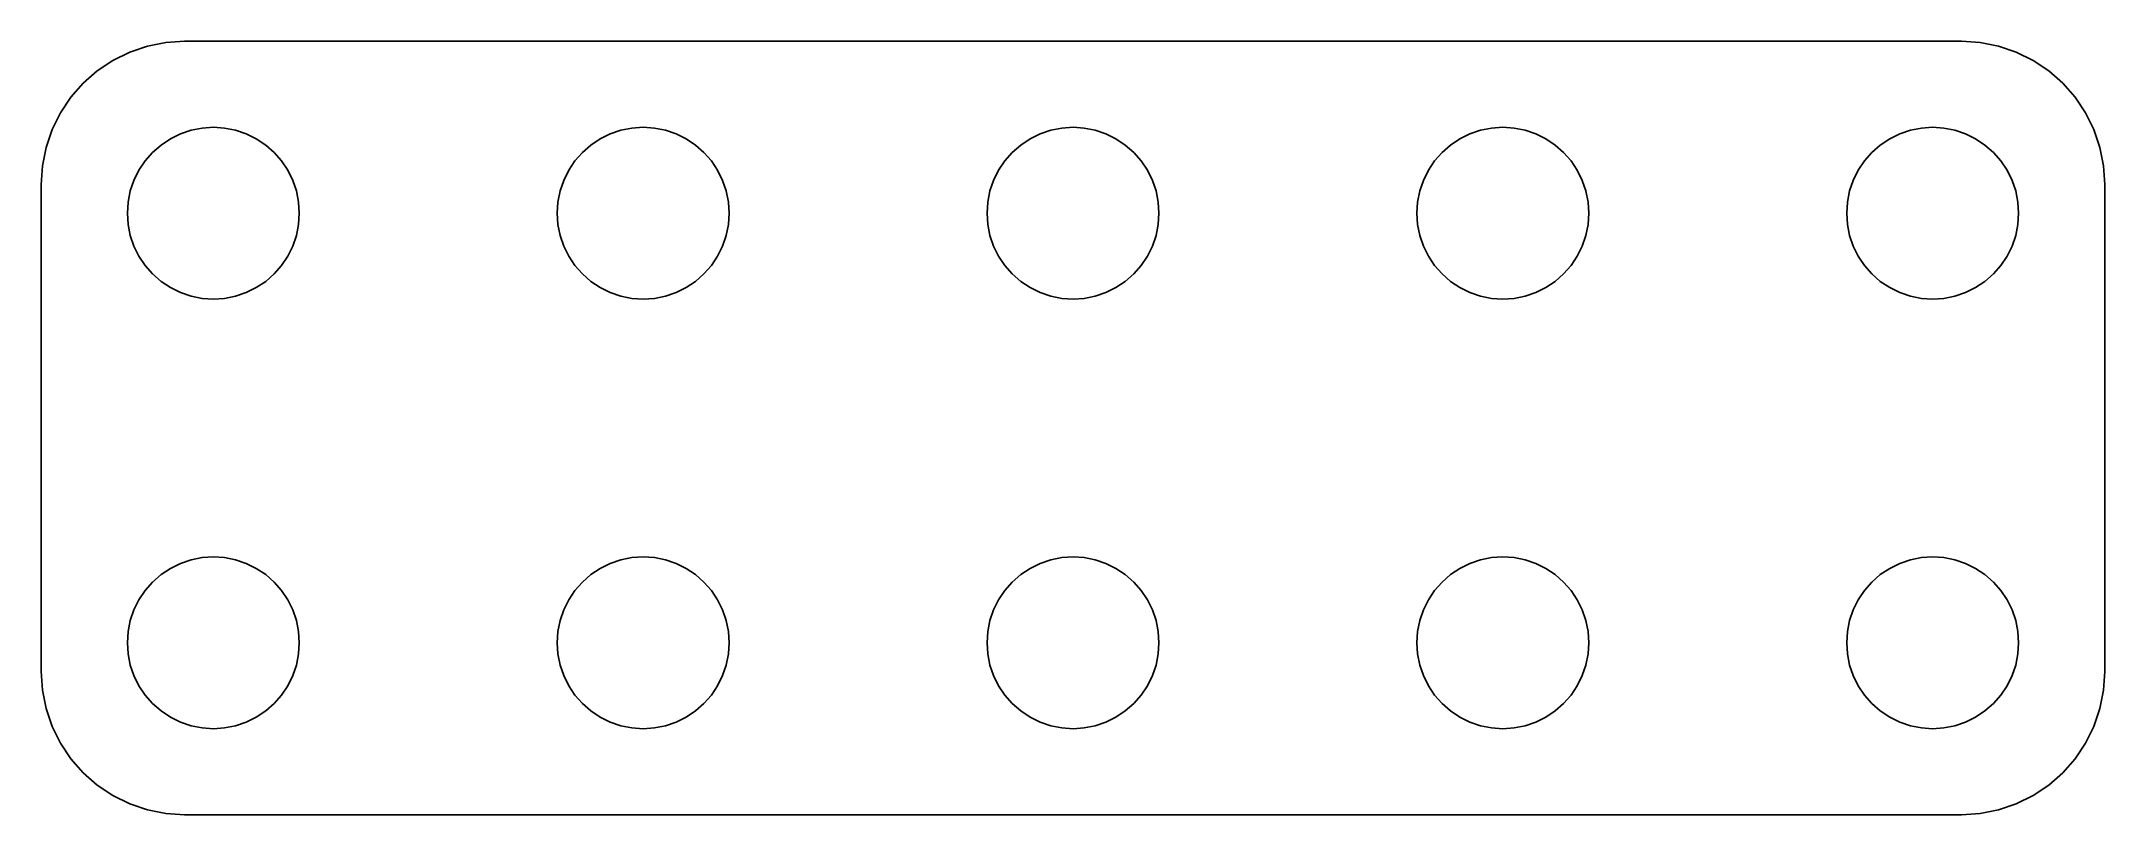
# Model space of a CAD drawing. Header units: metres. Extents: x -36 to 36, y -13.5 to 13.5.
import ezdxf

# ---------------------------------------------------------------- set-up
doc = ezdxf.new("R2010")
doc.units = ezdxf.units.M

msp = doc.modelspace()

# ---------------------------------------------------------------- linework, layer by layer
for p, q in [((-32.9184, 13.1244), (-33.505, 12.8351)), ((-32.2991, 13.3346), (-32.9184, 13.1244)), ((-31.6576, 13.4622), (-32.2991, 13.3346)), ((-31.005, 13.505), (-31.6576, 13.4622)), ((31.005, 13.505), (-31.005, 13.505)), ((31.6576, 13.4622), (31.005, 13.505)), ((32.2991, 13.3346), (31.6576, 13.4622)), ((32.9184, 13.1244), (32.2991, 13.3346)), ((33.505, 12.8351), (32.9184, 13.1244)), ((-34.0488, 12.4718), (-34.5405, 12.0405)), ((-33.505, 12.8351), (-34.0488, 12.4718)), ((34.0488, 12.4718), (33.505, 12.8351)), ((34.5405, 12.0405), (34.0488, 12.4718)), ((-34.9718, 11.5488), (-35.3351, 11.005)), ((-34.5405, 12.0405), (-34.9718, 11.5488)), ((34.9718, 11.5488), (34.5405, 12.0405)), ((35.3351, 11.005), (34.9718, 11.5488)), ((-35.3351, 11.005), (-35.6244, 10.4184)), ((35.6244, 10.4184), (35.3351, 11.005)), ((-35.6244, 10.4184), (-35.8346, 9.79909)), ((-31.8263, 9.88005), (-31.5, 10.0981)), ((-31.5, 10.0981), (-31.148, 10.2716)), ((-31.148, 10.2716), (-30.7764, 10.3978)), ((-30.7764, 10.3978), (-30.3916, 10.4743)), ((-30.3916, 10.4743), (-30, 10.5)), ((-30, 10.5), (-29.6084, 10.4743)), ((-29.6084, 10.4743), (-29.2235, 10.3978)), ((-29.2235, 10.3978), (-28.8519, 10.2716)), ((-28.8519, 10.2716), (-28.5, 10.0981)), ((-28.5, 10.0981), (-28.1737, 9.88005)), ((-16.8263, 9.88005), (-16.5, 10.0981)), ((-16.5, 10.0981), (-16.148, 10.2716)), ((-16.148, 10.2716), (-15.7764, 10.3978)), ((-15.7764, 10.3978), (-15.3916, 10.4743)), ((-15.3916, 10.4743), (-15, 10.5)), ((-15, 10.5), (-14.6084, 10.4743)), ((-14.6084, 10.4743), (-14.2235, 10.3978)), ((-14.2235, 10.3978), (-13.8519, 10.2716)), ((-13.8519, 10.2716), (-13.5, 10.0981)), ((-13.5, 10.0981), (-13.1737, 9.88005)), ((-1.82628, 9.88005), (-1.5, 10.0981)), ((-1.5, 10.0981), (-1.14804, 10.2716)), ((-1.14804, 10.2716), (-0.77644, 10.3978)), ((-0.77644, 10.3978), (-0.39157, 10.4743)), ((-0.39157, 10.4743), (0, 10.5)), ((0, 10.5), (0.39157, 10.4743)), ((0.39157, 10.4743), (0.77644, 10.3978)), ((0.77644, 10.3978), (1.14804, 10.2716)), ((1.14804, 10.2716), (1.5, 10.0981)), ((1.5, 10.0981), (1.82628, 9.88005)), ((13.1737, 9.88005), (13.5, 10.0981)), ((13.5, 10.0981), (13.8519, 10.2716)), ((13.8519, 10.2716), (14.2235, 10.3978)), ((14.2235, 10.3978), (14.6084, 10.4743)), ((14.6084, 10.4743), (15, 10.5)), ((15, 10.5), (15.3916, 10.4743)), ((15.3916, 10.4743), (15.7764, 10.3978)), ((15.7764, 10.3978), (16.148, 10.2716)), ((16.148, 10.2716), (16.5, 10.0981)), ((16.5, 10.0981), (16.8263, 9.88005)), ((28.1737, 9.88005), (28.5, 10.0981)), ((28.5, 10.0981), (28.8519, 10.2716)), ((28.8519, 10.2716), (29.2235, 10.3978)), ((29.2235, 10.3978), (29.6084, 10.4743)), ((29.6084, 10.4743), (30, 10.5)), ((30, 10.5), (30.3916, 10.4743)), ((30.3916, 10.4743), (30.7764, 10.3978)), ((30.7764, 10.3978), (31.148, 10.2716)), ((31.148, 10.2716), (31.5, 10.0981)), ((31.5, 10.0981), (31.8263, 9.88005)), ((35.8346, 9.79909), (35.6244, 10.4184)), ((-35.8346, 9.79909), (-35.9622, 9.15762)), ((-32.3801, 9.32628), (-32.1213, 9.62131)), ((-32.1213, 9.62131), (-31.8263, 9.88005)), ((-28.1737, 9.88005), (-27.8787, 9.62131)), ((-27.8787, 9.62131), (-27.6199, 9.32628)), ((-17.3801, 9.32628), (-17.1213, 9.62131)), ((-17.1213, 9.62131), (-16.8263, 9.88005)), ((-13.1737, 9.88005), (-12.8787, 9.62131)), ((-12.8787, 9.62131), (-12.6199, 9.32628)), ((-2.38005, 9.32628), (-2.12131, 9.62131)), ((-2.12131, 9.62131), (-1.82628, 9.88005)), ((1.82628, 9.88005), (2.12131, 9.62131)), ((2.12131, 9.62131), (2.38005, 9.32628)), ((12.6199, 9.32628), (12.8787, 9.62131)), ((12.8787, 9.62131), (13.1737, 9.88005)), ((16.8263, 9.88005), (17.1213, 9.62131)), ((17.1213, 9.62131), (17.3801, 9.32628)), ((27.6199, 9.32628), (27.8787, 9.62131)), ((27.8787, 9.62131), (28.1737, 9.88005)), ((31.8263, 9.88005), (32.1213, 9.62131)), ((32.1213, 9.62131), (32.3801, 9.32628)), ((35.9622, 9.15762), (35.8346, 9.79909)), ((-35.9622, 9.15762), (-36.005, 8.50499)), ((-32.8978, 8.27644), (-32.7716, 8.64804)), ((-32.7716, 8.64804), (-32.5981, 9)), ((-32.5981, 9), (-32.3801, 9.32628)), ((-27.6199, 9.32628), (-27.4019, 9)), ((-27.4019, 9), (-27.2283, 8.64804)), ((-27.2283, 8.64804), (-27.1022, 8.27644)), ((-17.8978, 8.27644), (-17.7716, 8.64804)), ((-17.7716, 8.64804), (-17.5981, 9)), ((-17.5981, 9), (-17.3801, 9.32628)), ((-12.6199, 9.32628), (-12.4019, 9)), ((-12.4019, 9), (-12.2283, 8.64804)), ((-12.2283, 8.64804), (-12.1022, 8.27644)), ((-2.89777, 8.27644), (-2.77164, 8.64804)), ((-2.77164, 8.64804), (-2.59807, 9)), ((-2.59807, 9), (-2.38005, 9.32628)), ((2.38005, 9.32628), (2.59807, 9)), ((2.59807, 9), (2.77164, 8.64804)), ((2.77164, 8.64804), (2.89777, 8.27644)), ((12.1022, 8.27644), (12.2283, 8.64804)), ((12.2283, 8.64804), (12.4019, 9)), ((12.4019, 9), (12.6199, 9.32628)), ((17.3801, 9.32628), (17.5981, 9)), ((17.5981, 9), (17.7716, 8.64804)), ((17.7716, 8.64804), (17.8978, 8.27644)), ((27.1022, 8.27644), (27.2283, 8.64804)), ((27.2283, 8.64804), (27.4019, 9)), ((27.4019, 9), (27.6199, 9.32628)), ((32.3801, 9.32628), (32.5981, 9)), ((32.5981, 9), (32.7716, 8.64804)), ((32.7716, 8.64804), (32.8978, 8.27644)), ((36.005, 8.50499), (35.9622, 9.15762)), ((-36.005, 8.50499), (-36.005, -8.50499)), ((-32.9743, 7.89157), (-32.8978, 8.27644)), ((-27.1022, 8.27644), (-27.0257, 7.89157)), ((-17.9743, 7.89157), (-17.8978, 8.27644)), ((-12.1022, 8.27644), (-12.0257, 7.89157)), ((-2.97432, 7.89157), (-2.89777, 8.27644)), ((2.89777, 8.27644), (2.97432, 7.89157)), ((12.0257, 7.89157), (12.1022, 8.27644)), ((17.8978, 8.27644), (17.9743, 7.89157)), ((27.0257, 7.89157), (27.1022, 8.27644)), ((32.8978, 8.27644), (32.9743, 7.89157)), ((36.005, -8.50499), (36.005, 8.50499)), ((-33, 7.5), (-32.9743, 7.89157)), ((-32.9743, 7.10841), (-33, 7.5)), ((-27.0257, 7.89157), (-27, 7.5)), ((-27, 7.5), (-27.0257, 7.10841)), ((-18, 7.5), (-17.9743, 7.89157)), ((-17.9743, 7.10841), (-18, 7.5)), ((-12.0257, 7.89157), (-12, 7.5)), ((-12, 7.5), (-12.0257, 7.10841)), ((-3, 7.5), (-2.97432, 7.89157)), ((-2.97432, 7.10841), (-3, 7.5)), ((2.97432, 7.89157), (3, 7.5)), ((3, 7.5), (2.97432, 7.10841)), ((12, 7.5), (12.0257, 7.89157)), ((12.0257, 7.10841), (12, 7.5)), ((17.9743, 7.89157), (18, 7.5)), ((18, 7.5), (17.9743, 7.10841)), ((27, 7.5), (27.0257, 7.89157)), ((27.0257, 7.10841), (27, 7.5)), ((32.9743, 7.89157), (33, 7.5)), ((33, 7.5), (32.9743, 7.10841)), ((-32.8978, 6.72354), (-32.9743, 7.10841)), ((-32.7716, 6.35194), (-32.8978, 6.72354)), ((-27.1022, 6.72354), (-27.2283, 6.35194)), ((-27.0257, 7.10841), (-27.1022, 6.72354)), ((-17.8978, 6.72354), (-17.9743, 7.10841)), ((-17.7716, 6.35194), (-17.8978, 6.72354)), ((-12.1022, 6.72354), (-12.2283, 6.35194)), ((-12.0257, 7.10841), (-12.1022, 6.72354)), ((-2.89777, 6.72354), (-2.97432, 7.10841)), ((-2.77164, 6.35194), (-2.89777, 6.72354)), ((2.89777, 6.72354), (2.77164, 6.35194)), ((2.97432, 7.10841), (2.89777, 6.72354)), ((12.1022, 6.72354), (12.0257, 7.10841)), ((12.2283, 6.35194), (12.1022, 6.72354)), ((17.8978, 6.72354), (17.7716, 6.35194)), ((17.9743, 7.10841), (17.8978, 6.72354)), ((27.1022, 6.72354), (27.0257, 7.10841)), ((27.2283, 6.35194), (27.1022, 6.72354)), ((32.8978, 6.72354), (32.7716, 6.35194)), ((32.9743, 7.10841), (32.8978, 6.72354)), ((-32.5981, 6), (-32.7716, 6.35194)), ((-32.3801, 5.67371), (-32.5981, 6)), ((-27.4019, 6), (-27.6199, 5.67371)), ((-27.2283, 6.35194), (-27.4019, 6)), ((-17.5981, 6), (-17.7716, 6.35194)), ((-17.3801, 5.67371), (-17.5981, 6)), ((-12.4019, 6), (-12.6199, 5.67371)), ((-12.2283, 6.35194), (-12.4019, 6)), ((-2.59807, 6), (-2.77164, 6.35194)), ((-2.38005, 5.67371), (-2.59807, 6)), ((2.59807, 6), (2.38005, 5.67371)), ((2.77164, 6.35194), (2.59807, 6)), ((12.4019, 6), (12.2283, 6.35194)), ((12.6199, 5.67371), (12.4019, 6)), ((17.5981, 6), (17.3801, 5.67371)), ((17.7716, 6.35194), (17.5981, 6)), ((27.4019, 6), (27.2283, 6.35194)), ((27.6199, 5.67371), (27.4019, 6)), ((32.5981, 6), (32.3801, 5.67371)), ((32.7716, 6.35194), (32.5981, 6)), ((-32.1213, 5.37868), (-32.3801, 5.67371)), ((-31.8263, 5.11993), (-32.1213, 5.37868)), ((-31.5, 4.90192), (-31.8263, 5.11993)), ((-28.1737, 5.11993), (-28.5, 4.90192)), ((-27.8787, 5.37868), (-28.1737, 5.11993)), ((-27.6199, 5.67371), (-27.8787, 5.37868)), ((-17.1213, 5.37868), (-17.3801, 5.67371)), ((-16.8263, 5.11993), (-17.1213, 5.37868)), ((-16.5, 4.90192), (-16.8263, 5.11993)), ((-13.1737, 5.11993), (-13.5, 4.90192)), ((-12.8787, 5.37868), (-13.1737, 5.11993)), ((-12.6199, 5.67371), (-12.8787, 5.37868)), ((-2.12131, 5.37868), (-2.38005, 5.67371)), ((-1.82628, 5.11993), (-2.12131, 5.37868)), ((-1.5, 4.90192), (-1.82628, 5.11993)), ((1.82628, 5.11993), (1.5, 4.90192)), ((2.12131, 5.37868), (1.82628, 5.11993)), ((2.38005, 5.67371), (2.12131, 5.37868)), ((12.8787, 5.37868), (12.6199, 5.67371)), ((13.1737, 5.11993), (12.8787, 5.37868)), ((13.5, 4.90192), (13.1737, 5.11993)), ((16.8263, 5.11993), (16.5, 4.90192)), ((17.1213, 5.37868), (16.8263, 5.11993)), ((17.3801, 5.67371), (17.1213, 5.37868)), ((27.8787, 5.37868), (27.6199, 5.67371)), ((28.1737, 5.11993), (27.8787, 5.37868)), ((28.5, 4.90192), (28.1737, 5.11993)), ((31.8263, 5.11993), (31.5, 4.90192)), ((32.1213, 5.37868), (31.8263, 5.11993)), ((32.3801, 5.67371), (32.1213, 5.37868)), ((-31.148, 4.72835), (-31.5, 4.90192)), ((-30.7764, 4.60222), (-31.148, 4.72835)), ((-30.3916, 4.52567), (-30.7764, 4.60222)), ((-30, 4.5), (-30.3916, 4.52567)), ((-29.6084, 4.52567), (-30, 4.5)), ((-29.2235, 4.60222), (-29.6084, 4.52567)), ((-28.8519, 4.72835), (-29.2235, 4.60222)), ((-28.5, 4.90192), (-28.8519, 4.72835)), ((-16.148, 4.72835), (-16.5, 4.90192)), ((-15.7764, 4.60222), (-16.148, 4.72835)), ((-15.3916, 4.52567), (-15.7764, 4.60222)), ((-15, 4.5), (-15.3916, 4.52567)), ((-14.6084, 4.52567), (-15, 4.5)), ((-14.2235, 4.60222), (-14.6084, 4.52567)), ((-13.8519, 4.72835), (-14.2235, 4.60222)), ((-13.5, 4.90192), (-13.8519, 4.72835)), ((-1.14804, 4.72835), (-1.5, 4.90192)), ((-0.77644, 4.60222), (-1.14804, 4.72835)), ((-0.39157, 4.52567), (-0.77644, 4.60222)), ((0, 4.5), (-0.39157, 4.52567)), ((0.39157, 4.52567), (0, 4.5)), ((0.77644, 4.60222), (0.39157, 4.52567)), ((1.14804, 4.72835), (0.77644, 4.60222)), ((1.5, 4.90192), (1.14804, 4.72835)), ((13.8519, 4.72835), (13.5, 4.90192)), ((14.2235, 4.60222), (13.8519, 4.72835)), ((14.6084, 4.52567), (14.2235, 4.60222)), ((15, 4.5), (14.6084, 4.52567)), ((15.3916, 4.52567), (15, 4.5)), ((15.7764, 4.60222), (15.3916, 4.52567)), ((16.148, 4.72835), (15.7764, 4.60222)), ((16.5, 4.90192), (16.148, 4.72835)), ((28.8519, 4.72835), (28.5, 4.90192)), ((29.2235, 4.60222), (28.8519, 4.72835)), ((29.6084, 4.52567), (29.2235, 4.60222)), ((30, 4.5), (29.6084, 4.52567)), ((30.3916, 4.52567), (30, 4.5)), ((30.7764, 4.60222), (30.3916, 4.52567)), ((31.148, 4.72835), (30.7764, 4.60222)), ((31.5, 4.90192), (31.148, 4.72835)), ((-31.8263, -5.11993), (-31.5, -4.90192)), ((-31.5, -4.90192), (-31.148, -4.72835)), ((-31.148, -4.72835), (-30.7764, -4.60222)), ((-30.7764, -4.60222), (-30.3916, -4.52567)), ((-30.3916, -4.52567), (-30, -4.5)), ((-30, -4.5), (-29.6084, -4.52567)), ((-29.6084, -4.52567), (-29.2235, -4.60222)), ((-29.2235, -4.60222), (-28.8519, -4.72835)), ((-28.8519, -4.72835), (-28.5, -4.90192)), ((-28.5, -4.90192), (-28.1737, -5.11993)), ((-16.8263, -5.11993), (-16.5, -4.90192)), ((-16.5, -4.90192), (-16.148, -4.72835)), ((-16.148, -4.72835), (-15.7764, -4.60222)), ((-15.7764, -4.60222), (-15.3916, -4.52567)), ((-15.3916, -4.52567), (-15, -4.5)), ((-15, -4.5), (-14.6084, -4.52567)), ((-14.6084, -4.52567), (-14.2235, -4.60222)), ((-14.2235, -4.60222), (-13.8519, -4.72835)), ((-13.8519, -4.72835), (-13.5, -4.90192)), ((-13.5, -4.90192), (-13.1737, -5.11993)), ((-1.82628, -5.11993), (-1.5, -4.90192)), ((-1.5, -4.90192), (-1.14804, -4.72835)), ((-1.14804, -4.72835), (-0.77644, -4.60222)), ((-0.77644, -4.60222), (-0.39157, -4.52567)), ((-0.39157, -4.52567), (0, -4.5)), ((0, -4.5), (0.39157, -4.52567)), ((0.39157, -4.52567), (0.77644, -4.60222)), ((0.77644, -4.60222), (1.14804, -4.72835)), ((1.14804, -4.72835), (1.5, -4.90192)), ((1.5, -4.90192), (1.82628, -5.11993)), ((13.1737, -5.11993), (13.5, -4.90192)), ((13.5, -4.90192), (13.8519, -4.72835)), ((13.8519, -4.72835), (14.2235, -4.60222)), ((14.2235, -4.60222), (14.6084, -4.52567)), ((14.6084, -4.52567), (15, -4.5)), ((15, -4.5), (15.3916, -4.52567)), ((15.3916, -4.52567), (15.7764, -4.60222)), ((15.7764, -4.60222), (16.148, -4.72835)), ((16.148, -4.72835), (16.5, -4.90192)), ((16.5, -4.90192), (16.8263, -5.11993)), ((28.1737, -5.11993), (28.5, -4.90192)), ((28.5, -4.90192), (28.8519, -4.72835)), ((28.8519, -4.72835), (29.2235, -4.60222)), ((29.2235, -4.60222), (29.6084, -4.52567)), ((29.6084, -4.52567), (30, -4.5)), ((30, -4.5), (30.3916, -4.52567)), ((30.3916, -4.52567), (30.7764, -4.60222)), ((30.7764, -4.60222), (31.148, -4.72835)), ((31.148, -4.72835), (31.5, -4.90192)), ((31.5, -4.90192), (31.8263, -5.11993)), ((-32.5981, -6), (-32.3801, -5.67371)), ((-32.3801, -5.67371), (-32.1213, -5.37868)), ((-32.1213, -5.37868), (-31.8263, -5.11993)), ((-28.1737, -5.11993), (-27.8787, -5.37868)), ((-27.8787, -5.37868), (-27.6199, -5.67371)), ((-27.6199, -5.67371), (-27.4019, -6)), ((-17.5981, -6), (-17.3801, -5.67371)), ((-17.3801, -5.67371), (-17.1213, -5.37868)), ((-17.1213, -5.37868), (-16.8263, -5.11993)), ((-13.1737, -5.11993), (-12.8787, -5.37868)), ((-12.8787, -5.37868), (-12.6199, -5.67371)), ((-12.6199, -5.67371), (-12.4019, -6)), ((-2.59807, -6), (-2.38005, -5.67371)), ((-2.38005, -5.67371), (-2.12131, -5.37868)), ((-2.12131, -5.37868), (-1.82628, -5.11993)), ((1.82628, -5.11993), (2.12131, -5.37868)), ((2.12131, -5.37868), (2.38005, -5.67371)), ((2.38005, -5.67371), (2.59807, -6)), ((12.4019, -6), (12.6199, -5.67371)), ((12.6199, -5.67371), (12.8787, -5.37868)), ((12.8787, -5.37868), (13.1737, -5.11993)), ((16.8263, -5.11993), (17.1213, -5.37868)), ((17.1213, -5.37868), (17.3801, -5.67371)), ((17.3801, -5.67371), (17.5981, -6)), ((27.4019, -6), (27.6199, -5.67371)), ((27.6199, -5.67371), (27.8787, -5.37868)), ((27.8787, -5.37868), (28.1737, -5.11993)), ((31.8263, -5.11993), (32.1213, -5.37868)), ((32.1213, -5.37868), (32.3801, -5.67371)), ((32.3801, -5.67371), (32.5981, -6)), ((-32.8978, -6.72354), (-32.7716, -6.35194)), ((-32.7716, -6.35194), (-32.5981, -6)), ((-27.4019, -6), (-27.2283, -6.35194)), ((-27.2283, -6.35194), (-27.1022, -6.72354)), ((-17.8978, -6.72354), (-17.7716, -6.35194)), ((-17.7716, -6.35194), (-17.5981, -6)), ((-12.4019, -6), (-12.2283, -6.35194)), ((-12.2283, -6.35194), (-12.1022, -6.72354)), ((-2.89777, -6.72354), (-2.77164, -6.35194)), ((-2.77164, -6.35194), (-2.59807, -6)), ((2.59807, -6), (2.77164, -6.35194)), ((2.77164, -6.35194), (2.89777, -6.72354)), ((12.1022, -6.72354), (12.2283, -6.35194)), ((12.2283, -6.35194), (12.4019, -6)), ((17.5981, -6), (17.7716, -6.35194)), ((17.7716, -6.35194), (17.8978, -6.72354)), ((27.1022, -6.72354), (27.2283, -6.35194)), ((27.2283, -6.35194), (27.4019, -6)), ((32.5981, -6), (32.7716, -6.35194)), ((32.7716, -6.35194), (32.8978, -6.72354)), ((-33, -7.5), (-32.9743, -7.10841)), ((-32.9743, -7.10841), (-32.8978, -6.72354)), ((-27.1022, -6.72354), (-27.0257, -7.10841)), ((-27.0257, -7.10841), (-27, -7.5)), ((-18, -7.5), (-17.9743, -7.10841)), ((-17.9743, -7.10841), (-17.8978, -6.72354)), ((-12.1022, -6.72354), (-12.0257, -7.10841)), ((-12.0257, -7.10841), (-12, -7.5)), ((-3, -7.5), (-2.97432, -7.10841)), ((-2.97432, -7.10841), (-2.89777, -6.72354)), ((2.89777, -6.72354), (2.97432, -7.10841)), ((2.97432, -7.10841), (3, -7.5)), ((12, -7.5), (12.0257, -7.10841)), ((12.0257, -7.10841), (12.1022, -6.72354)), ((17.8978, -6.72354), (17.9743, -7.10841)), ((17.9743, -7.10841), (18, -7.5)), ((27, -7.5), (27.0257, -7.10841)), ((27.0257, -7.10841), (27.1022, -6.72354)), ((32.8978, -6.72354), (32.9743, -7.10841)), ((32.9743, -7.10841), (33, -7.5)), ((-32.9743, -7.89157), (-33, -7.5)), ((-32.8978, -8.27644), (-32.9743, -7.89157)), ((-27.0257, -7.89157), (-27.1022, -8.27644)), ((-27, -7.5), (-27.0257, -7.89157)), ((-17.9743, -7.89157), (-18, -7.5)), ((-17.8978, -8.27644), (-17.9743, -7.89157)), ((-12.0257, -7.89157), (-12.1022, -8.27644)), ((-12, -7.5), (-12.0257, -7.89157)), ((-2.97432, -7.89157), (-3, -7.5)), ((-2.89777, -8.27644), (-2.97432, -7.89157)), ((2.97432, -7.89157), (2.89777, -8.27644)), ((3, -7.5), (2.97432, -7.89157)), ((12.0257, -7.89157), (12, -7.5)), ((12.1022, -8.27644), (12.0257, -7.89157)), ((17.9743, -7.89157), (17.8978, -8.27644)), ((18, -7.5), (17.9743, -7.89157)), ((27.0257, -7.89157), (27, -7.5)), ((27.1022, -8.27644), (27.0257, -7.89157)), ((32.9743, -7.89157), (32.8978, -8.27644)), ((33, -7.5), (32.9743, -7.89157)), ((-36.005, -8.50499), (-35.9622, -9.15762)), ((-32.7716, -8.64804), (-32.8978, -8.27644)), ((-27.1022, -8.27644), (-27.2283, -8.64804)), ((-17.7716, -8.64804), (-17.8978, -8.27644)), ((-12.1022, -8.27644), (-12.2283, -8.64804)), ((-2.77164, -8.64804), (-2.89777, -8.27644)), ((2.89777, -8.27644), (2.77164, -8.64804)), ((12.2283, -8.64804), (12.1022, -8.27644)), ((17.8978, -8.27644), (17.7716, -8.64804)), ((27.2283, -8.64804), (27.1022, -8.27644)), ((32.8978, -8.27644), (32.7716, -8.64804)), ((35.9622, -9.15762), (36.005, -8.50499)), ((-35.9622, -9.15762), (-35.8346, -9.79909)), ((-32.5981, -9), (-32.7716, -8.64804)), ((-32.3801, -9.32628), (-32.5981, -9)), ((-32.1213, -9.62131), (-32.3801, -9.32628)), ((-27.6199, -9.32628), (-27.8787, -9.62131)), ((-27.4019, -9), (-27.6199, -9.32628)), ((-27.2283, -8.64804), (-27.4019, -9)), ((-17.5981, -9), (-17.7716, -8.64804)), ((-17.3801, -9.32628), (-17.5981, -9)), ((-17.1213, -9.62131), (-17.3801, -9.32628)), ((-12.6199, -9.32628), (-12.8787, -9.62131)), ((-12.4019, -9), (-12.6199, -9.32628)), ((-12.2283, -8.64804), (-12.4019, -9)), ((-2.59807, -9), (-2.77164, -8.64804)), ((-2.38005, -9.32628), (-2.59807, -9)), ((-2.12131, -9.62131), (-2.38005, -9.32628)), ((2.38005, -9.32628), (2.12131, -9.62131)), ((2.59807, -9), (2.38005, -9.32628)), ((2.77164, -8.64804), (2.59807, -9)), ((12.4019, -9), (12.2283, -8.64804)), ((12.6199, -9.32628), (12.4019, -9)), ((12.8787, -9.62131), (12.6199, -9.32628)), ((17.3801, -9.32628), (17.1213, -9.62131)), ((17.5981, -9), (17.3801, -9.32628)), ((17.7716, -8.64804), (17.5981, -9)), ((27.4019, -9), (27.2283, -8.64804)), ((27.6199, -9.32628), (27.4019, -9)), ((27.8787, -9.62131), (27.6199, -9.32628)), ((32.3801, -9.32628), (32.1213, -9.62131)), ((32.5981, -9), (32.3801, -9.32628)), ((32.7716, -8.64804), (32.5981, -9)), ((35.8346, -9.79909), (35.9622, -9.15762)), ((-35.8346, -9.79909), (-35.6244, -10.4184)), ((-31.8263, -9.88005), (-32.1213, -9.62131)), ((-31.5, -10.0981), (-31.8263, -9.88005)), ((-28.1737, -9.88005), (-28.5, -10.0981)), ((-27.8787, -9.62131), (-28.1737, -9.88005)), ((-16.8263, -9.88005), (-17.1213, -9.62131)), ((-16.5, -10.0981), (-16.8263, -9.88005)), ((-13.1737, -9.88005), (-13.5, -10.0981)), ((-12.8787, -9.62131), (-13.1737, -9.88005)), ((-1.82628, -9.88005), (-2.12131, -9.62131)), ((-1.5, -10.0981), (-1.82628, -9.88005)), ((1.82628, -9.88005), (1.5, -10.0981)), ((2.12131, -9.62131), (1.82628, -9.88005)), ((13.1737, -9.88005), (12.8787, -9.62131)), ((13.5, -10.0981), (13.1737, -9.88005)), ((16.8263, -9.88005), (16.5, -10.0981)), ((17.1213, -9.62131), (16.8263, -9.88005)), ((28.1737, -9.88005), (27.8787, -9.62131)), ((28.5, -10.0981), (28.1737, -9.88005)), ((31.8263, -9.88005), (31.5, -10.0981)), ((32.1213, -9.62131), (31.8263, -9.88005)), ((35.6244, -10.4184), (35.8346, -9.79909)), ((-35.6244, -10.4184), (-35.3351, -11.005)), ((-31.148, -10.2716), (-31.5, -10.0981)), ((-30.7764, -10.3978), (-31.148, -10.2716)), ((-30.3916, -10.4743), (-30.7764, -10.3978)), ((-30, -10.5), (-30.3916, -10.4743)), ((-29.6084, -10.4743), (-30, -10.5)), ((-29.2235, -10.3978), (-29.6084, -10.4743)), ((-28.8519, -10.2716), (-29.2235, -10.3978)), ((-28.5, -10.0981), (-28.8519, -10.2716)), ((-16.148, -10.2716), (-16.5, -10.0981)), ((-15.7764, -10.3978), (-16.148, -10.2716)), ((-15.3916, -10.4743), (-15.7764, -10.3978)), ((-15, -10.5), (-15.3916, -10.4743)), ((-14.6084, -10.4743), (-15, -10.5)), ((-14.2235, -10.3978), (-14.6084, -10.4743)), ((-13.8519, -10.2716), (-14.2235, -10.3978)), ((-13.5, -10.0981), (-13.8519, -10.2716)), ((-1.14804, -10.2716), (-1.5, -10.0981)), ((-0.77644, -10.3978), (-1.14804, -10.2716)), ((-0.39157, -10.4743), (-0.77644, -10.3978)), ((0, -10.5), (-0.39157, -10.4743)), ((0.39157, -10.4743), (0, -10.5)), ((0.77644, -10.3978), (0.39157, -10.4743)), ((1.14804, -10.2716), (0.77644, -10.3978)), ((1.5, -10.0981), (1.14804, -10.2716)), ((13.8519, -10.2716), (13.5, -10.0981)), ((14.2235, -10.3978), (13.8519, -10.2716)), ((14.6084, -10.4743), (14.2235, -10.3978)), ((15, -10.5), (14.6084, -10.4743)), ((15.3916, -10.4743), (15, -10.5)), ((15.7764, -10.3978), (15.3916, -10.4743)), ((16.148, -10.2716), (15.7764, -10.3978)), ((16.5, -10.0981), (16.148, -10.2716)), ((28.8519, -10.2716), (28.5, -10.0981)), ((29.2235, -10.3978), (28.8519, -10.2716)), ((29.6084, -10.4743), (29.2235, -10.3978)), ((30, -10.5), (29.6084, -10.4743)), ((30.3916, -10.4743), (30, -10.5)), ((30.7764, -10.3978), (30.3916, -10.4743)), ((31.148, -10.2716), (30.7764, -10.3978)), ((31.5, -10.0981), (31.148, -10.2716)), ((35.3351, -11.005), (35.6244, -10.4184)), ((-35.3351, -11.005), (-34.9718, -11.5488)), ((34.9718, -11.5488), (35.3351, -11.005)), ((-34.9718, -11.5488), (-34.5405, -12.0405)), ((-34.5405, -12.0405), (-34.0488, -12.4718)), ((34.0488, -12.4718), (34.5405, -12.0405)), ((34.5405, -12.0405), (34.9718, -11.5488)), ((-34.0488, -12.4718), (-33.505, -12.8351)), ((-33.505, -12.8351), (-32.9184, -13.1244)), ((32.9184, -13.1244), (33.505, -12.8351)), ((33.505, -12.8351), (34.0488, -12.4718)), ((-32.9184, -13.1244), (-32.2991, -13.3346)), ((-32.2991, -13.3346), (-31.6576, -13.4622)), ((-31.6576, -13.4622), (-31.005, -13.505)), ((-31.005, -13.505), (31.005, -13.505)), ((31.005, -13.505), (31.6576, -13.4622)), ((31.6576, -13.4622), (32.2991, -13.3346)), ((32.2991, -13.3346), (32.9184, -13.1244))]:
    msp.add_line(p, q)

doc.saveas('drawing.dxf')
